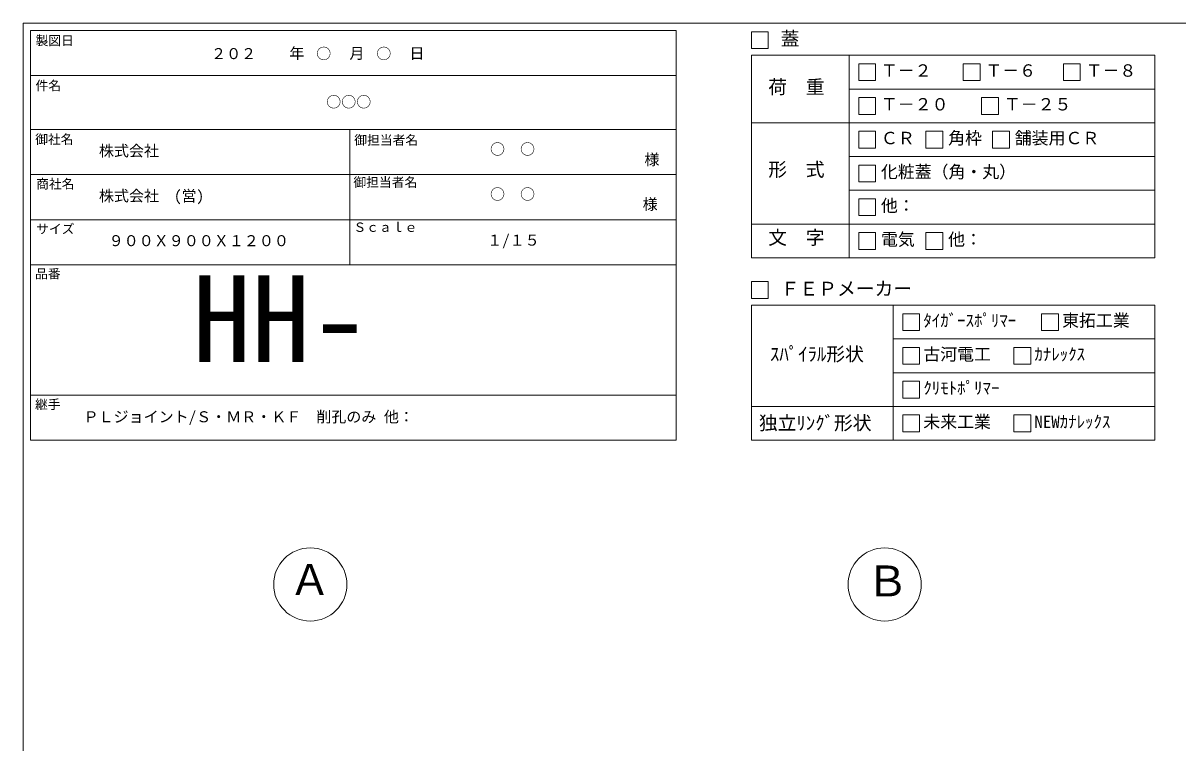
# Model space of a CAD drawing. Units: millimetres, scale not verified. Extents: x -4890 to 18490, y -2329 to 2329.
# Drawn here: x -1230 to 1846, y 410 to 2329 of the extents above; entities that cross this region are included whole.
import ezdxf
from ezdxf.enums import TextEntityAlignment as Align

# ---------------------------------------------------------------- set-up
doc = ezdxf.new("R2010")
doc.units = ezdxf.units.MM
doc.header["$LTSCALE"] = 10
doc.linetypes.add('DASHED1', pattern=[1.8, 1.2, -0.6])
for name, color, linetype, lineweight in [('0-2_waku', 7, 'Continuous', 18), ('0-3_gaikei', 7, 'Continuous', 18), ('0-4_kakure', 7, 'DASHED1', 5), ('0-D_文字１', 7, 'Continuous', 18)]:
    doc.layers.add(name, color=color, linetype=linetype, lineweight=lineweight)
doc.styles.add('ＭＳ ゴシック', font='')
doc.styles.get('ＭＳ ゴシック').set_extended_font_data('MS Gothic')

msp = doc.modelspace()

# ---------------------------------------------------------------- linework, layer by layer
at = {"layer": '0-2_waku'}
for p, q in [((-1230, 2328.95), (-1230, -1946.05)), ((-1230, 2328.95), (4890, 2328.95)), ((-1210, 2308.95), (-1210, 1216.95)), ((-1210, 2308.95), (510, 2308.95)), ((-1210, 2308.95), (-1210, 1216.95)), ((-1210, 2308.95), (510, 2308.95)), ((-1210, 2308.95), (-1210, 1216.95)), ((510, 2308.95), (510, 1216.95)), ((710, 2243.18), (1785, 2243.18)), ((710, 2243.18), (710, 1703.18)), ((970.66, 2243.18), (970.66, 1703.18)), ((1785, 2243.18), (1785, 1703.18)), ((-1210, 2188.95), (510, 2188.95)), ((-1210, 2188.95), (510, 2188.95)), ((-1210, 2188.95), (510, 2188.95)), ((-1210, 2188.95), (510, 2188.95)), ((970.66, 2153.18), (1785, 2153.18)), ((710, 2063.18), (1785, 2063.18)), ((-1210, 2044.95), (510, 2044.95)), ((-1210, 2044.95), (510, 2044.95)), ((-360, 2044.95), (-360, 1684.95)), ((970.66, 1973.18), (1785, 1973.18)), ((-1210, 1924.95), (510, 1924.95)), ((970.66, 1883.18), (1785, 1883.18)), ((-1210, 1804.95), (510, 1804.95)), ((710, 1793.18), (1785, 1793.18)), ((710, 1703.18), (1785, 1703.18)), ((-1210, 1684.95), (510, 1684.95)), ((710, 1576.95), (1785, 1576.95)), ((710, 1576.95), (710, 1216.95)), ((1087.81, 1576.95), (1087.81, 1216.95)), ((1785, 1576.95), (1785, 1216.95)), ((1087.81, 1486.95), (1785, 1486.95)), ((1087.81, 1396.95), (1785, 1396.95)), ((-1210, 1336.95), (510, 1336.95)), ((710, 1306.95), (1785, 1306.95)), ((-1210, 1216.95), (510, 1216.95)), ((710, 1216.95), (1785, 1216.95)), ((710, 1216.95), (1785, 1216.95))]:
    msp.add_line(p, q, dxfattribs=at)
at = {"layer": '0-3_gaikei'}
for centre in [(-465, 832.7), (1065, 832.7)]:
    msp.add_circle(centre, 97.5, dxfattribs=at)
at = {"layer": '0-D_文字１'}
for p, q in [((710, 2305.99), (710, 2260.99)), ((710, 2260.99), (755, 2260.99)), ((995.97, 2220.68), (1040.97, 2220.68)), ((995.97, 2220.68), (995.97, 2175.68)), ((995.97, 2220.68), (995.97, 2175.68)), ((995.97, 2220.68), (1040.97, 2220.68)), ((995.97, 2220.68), (995.97, 2175.68)), ((995.97, 2220.68), (1040.97, 2220.68)), ((1040.97, 2220.68), (1040.97, 2175.68)), ((1040.97, 2220.68), (1040.97, 2175.68)), ((1040.97, 2220.68), (1040.97, 2175.68)), ((1274.05, 2220.68), (1319.05, 2220.68)), ((1274.05, 2220.68), (1274.05, 2175.68)), ((1319.05, 2220.68), (1319.05, 2175.68)), ((1541.25, 2220.68), (1586.25, 2220.68)), ((1541.25, 2220.68), (1541.25, 2175.68)), ((1586.25, 2220.68), (1586.25, 2175.68)), ((995.97, 2175.68), (1040.97, 2175.68)), ((995.97, 2175.68), (1040.97, 2175.68)), ((995.97, 2175.68), (1040.97, 2175.68)), ((1274.05, 2175.68), (1319.05, 2175.68)), ((1541.25, 2175.68), (1586.25, 2175.68)), ((995.97, 2130.68), (1040.97, 2130.68)), ((995.97, 2130.68), (995.97, 2085.68)), ((1040.97, 2130.68), (1040.97, 2085.68)), ((1323.45, 2130.68), (1368.45, 2130.68)), ((1323.45, 2130.68), (1323.45, 2085.68)), ((1368.45, 2130.68), (1368.45, 2085.68)), ((995.97, 2085.68), (1040.97, 2085.68)), ((1323.45, 2085.68), (1368.45, 2085.68)), ((995.97, 2040.68), (1040.97, 2040.68)), ((995.97, 2040.68), (995.97, 1995.68)), ((995.97, 2040.68), (995.97, 1995.68)), ((1040.97, 2040.68), (1040.97, 1995.68)), ((1040.97, 2040.68), (1040.97, 1995.68)), ((1174.96, 2040.68), (1219.96, 2040.68)), ((1174.96, 2040.68), (1174.96, 1995.68)), ((1219.96, 2040.68), (1219.96, 1995.68)), ((1352.47, 2040.68), (1397.47, 2040.68)), ((1352.47, 2040.68), (1352.47, 1995.68)), ((1397.47, 2040.68), (1397.47, 1995.68)), ((995.97, 1995.68), (1040.97, 1995.68)), ((995.97, 1995.68), (1040.97, 1995.68)), ((1174.96, 1995.68), (1219.96, 1995.68)), ((1352.47, 1995.68), (1397.47, 1995.68)), ((995.97, 1950.68), (995.97, 1905.68)), ((1040.97, 1950.68), (1040.97, 1905.68)), ((995.97, 1905.68), (1040.97, 1905.68)), ((995.97, 1860.68), (1040.97, 1860.68)), ((995.97, 1860.68), (995.97, 1815.68)), ((995.97, 1860.68), (995.97, 1815.68)), ((1040.97, 1860.68), (1040.97, 1815.68)), ((1040.97, 1860.68), (1040.97, 1815.68)), ((995.97, 1815.68), (1040.97, 1815.68)), ((995.97, 1815.68), (1040.97, 1815.68)), ((995.97, 1770.68), (995.97, 1725.68)), ((1174.96, 1770.68), (1174.96, 1725.68)), ((995.97, 1725.68), (1040.97, 1725.68)), ((1174.96, 1725.68), (1219.96, 1725.68)), ((710, 1639.77), (710, 1594.77)), ((710, 1594.77), (755, 1594.77)), ((1113.11, 1554.45), (1113.11, 1509.45)), ((1482.7, 1554.45), (1527.7, 1554.45)), ((1482.7, 1554.45), (1482.7, 1509.45)), ((1482.7, 1554.45), (1527.7, 1554.45)), ((1482.7, 1554.45), (1482.7, 1509.45)), ((1482.7, 1554.45), (1527.7, 1554.45)), ((1482.7, 1554.45), (1482.7, 1509.45)), ((1527.7, 1554.45), (1527.7, 1509.45)), ((1527.7, 1554.45), (1527.7, 1509.45)), ((1527.7, 1554.45), (1527.7, 1509.45)), ((1113.11, 1509.45), (1158.11, 1509.45)), ((1482.7, 1509.45), (1527.7, 1509.45)), ((1482.7, 1509.45), (1527.7, 1509.45)), ((1482.7, 1509.45), (1527.7, 1509.45)), ((1113.11, 1464.45), (1158.11, 1464.45)), ((1113.11, 1464.45), (1113.11, 1419.45)), ((1158.11, 1464.45), (1158.11, 1419.45)), ((1409.02, 1464.45), (1409.02, 1419.45)), ((1113.11, 1419.45), (1158.11, 1419.45)), ((1409.02, 1419.45), (1454.02, 1419.45)), ((1113.11, 1374.45), (1113.11, 1329.45)), ((1113.11, 1329.45), (1158.11, 1329.45)), ((1113.11, 1284.45), (1158.11, 1284.45)), ((1113.11, 1284.45), (1113.11, 1239.45)), ((1158.11, 1284.45), (1158.11, 1239.45)), ((1409.02, 1284.45), (1454.02, 1284.45)), ((1409.02, 1284.45), (1409.02, 1239.45)), ((1454.02, 1284.45), (1454.02, 1239.45)), ((1113.11, 1239.45), (1158.11, 1239.45)), ((1409.02, 1239.45), (1454.02, 1239.45))]:
    msp.add_line(p, q, dxfattribs=at)
for points in [[(710, 2305.99), (755, 2305.99), (755, 2260.99)], [(710, 2305.99), (755, 2305.99), (755, 2260.99)], [(995.97, 2040.68), (1040.97, 2040.68), (1040.97, 1995.68)], [(995.97, 2040.68), (995.97, 1995.68), (1040.97, 1995.68)], [(995.97, 1950.68), (1040.97, 1950.68), (1040.97, 1905.68)], [(995.97, 1860.68), (1040.97, 1860.68), (1040.97, 1815.68)], [(995.97, 1860.68), (995.97, 1815.68), (1040.97, 1815.68)], [(995.97, 1770.68), (1040.97, 1770.68), (1040.97, 1725.68)], [(1174.96, 1770.68), (1219.96, 1770.68), (1219.96, 1725.68)], [(710, 1639.77), (755, 1639.77), (755, 1594.77)], [(1113.11, 1554.45), (1158.11, 1554.45), (1158.11, 1509.45)], [(1409.02, 1464.45), (1454.02, 1464.45), (1454.02, 1419.45)], [(1113.11, 1374.45), (1158.11, 1374.45), (1158.11, 1329.45)]]:
    msp.add_lwpolyline(points, dxfattribs=at)

# ---------------------------------------------------------------- texts
at = {"layer": '0-4_kakure', "style": 'ＭＳ ゴシック'}
for s, p in [('\u3000\u3000２０２\u3000\u3000\u3000\u3000○\u3000\u3000\u3000○', (-809.17, 2224.12)), ('○○○', (-422.49, 2095.3)), ('株式会社', (-1028, 1965.04)), ('○\u3000○', (13.78, 1969.42)), ('株式会社\u3000(営)', (-1028, 1845.04)), ('○\u3000○', (13.78, 1849.42))]:
    msp.add_text(s, height=29.33, dxfattribs=at).set_placement(p, align=Align.BOTTOM_LEFT)
at = {"layer": '0-D_文字１', "style": 'ＭＳ ゴシック'}
for s, height, p in [('蓋', 36.66, (788.08, 2258.07)), ('製図日', 24.93, (-1196.73, 2262.51)), ('\u3000\u3000年\u3000\u3000\u3000月\u3000\u3000\u3000日', 29.33, (-600.69, 2224.9)), ('Ｔ－２', 32.99, (1055.11, 2176.16)), ('Ｔ－６', 32.99, (1333.19, 2176.16)), ('Ｔ－８', 32.99, (1600.4, 2176.16)), ('件名', 24.93, (-1196.73, 2142.51)), ('荷\u3000重', 36.66, (754.96, 2129.37)), ('Ｔ－２０', 32.99, (1055.11, 2086.16)), ('Ｔ－２５', 32.99, (1382.59, 2086.16)), ('御社名', 24.93, (-1197.71, 1999.5)), ('御担当者名', 24.93, (-347.8, 1997.29)), ('御担当者名', 24.93, (-347.8, 1997.29)), ('ＣＲ', 32.99, (1055.11, 1996.16)), ('角枠', 32.99, (1234.1, 1996.16)), ('舗装用ＣＲ', 32.99, (1411.61, 1996.16)), ('様', 29.33, (424.95, 1941.79)), ('形\u3000式', 36.66, (754.96, 1909.41)), ('化粧蓋（角・丸）', 32.99, (1055.11, 1906.16)), ('商社名', 24.93, (-1195.1, 1880.46)), ('御担当者名', 24.93, (-350.01, 1884.98)), ('様', 29.33, (420.46, 1822.87)), ('他：', 32.99, (1055.11, 1816.16)), ('サイズ', 24.93, (-1195.1, 1760.46)), ('Ｓｃａｌｅ', 24.93, (-350.01, 1764.98)), ('９００Ｘ９００Ｘ１２００', 29.33, (-1002.01, 1725.52)), ('１/１５', 29.33, (6.2, 1726.95)), ('文\u3000字', 36.66, (754.96, 1727.93)), ('電気', 32.99, (1055.11, 1726.16)), ('他：', 32.99, (1234.1, 1726.16)), ('品番', 24.93, (-1198.1, 1640.81)), ('HH-', 230.9, (-779.27, 1356.79)), ('ＦＥＰメーカー', 36.66, (788.08, 1591.85)), ('ﾀｲｶﾞｰｽﾎﾟﾘﾏｰ', 32.99, (1168.08, 1509.94)), ('東拓工業', 32.99, (1537.67, 1509.94)), ('ｽﾊﾟｲﾗﾙ形状', 36.66, (759.62, 1417.3)), ('古河電工', 32.99, (1168.08, 1419.94)), ('ｶﾅﾚｯｸｽ', 32.99, (1463.99, 1419.94)), ('ｸﾘﾓﾄﾎﾟﾘﾏｰ', 32.99, (1168.08, 1329.94)), ('継手', 24.93, (-1198.1, 1292.81)), ('ＰＬジョイント/Ｓ・ＭＲ・ＫＦ\u3000削孔のみ 他：', 29.33, (-1069.01, 1256.16)), ('独立ﾘﾝｸﾞ形状', 36.66, (730.08, 1233.81)), ('未来工業', 32.99, (1168.08, 1239.94)), ('NEWｶﾅﾚｯｸｽ', 32.99, (1463.99, 1239.94)), ('Ａ', 82.48, (-522.43, 779.66)), ('Ｂ', 82.48, (1016.14, 775.94))]:
    msp.add_text(s, height=height, dxfattribs=at).set_placement(p, align=Align.BOTTOM_LEFT)

doc.saveas('drawing.dxf')
